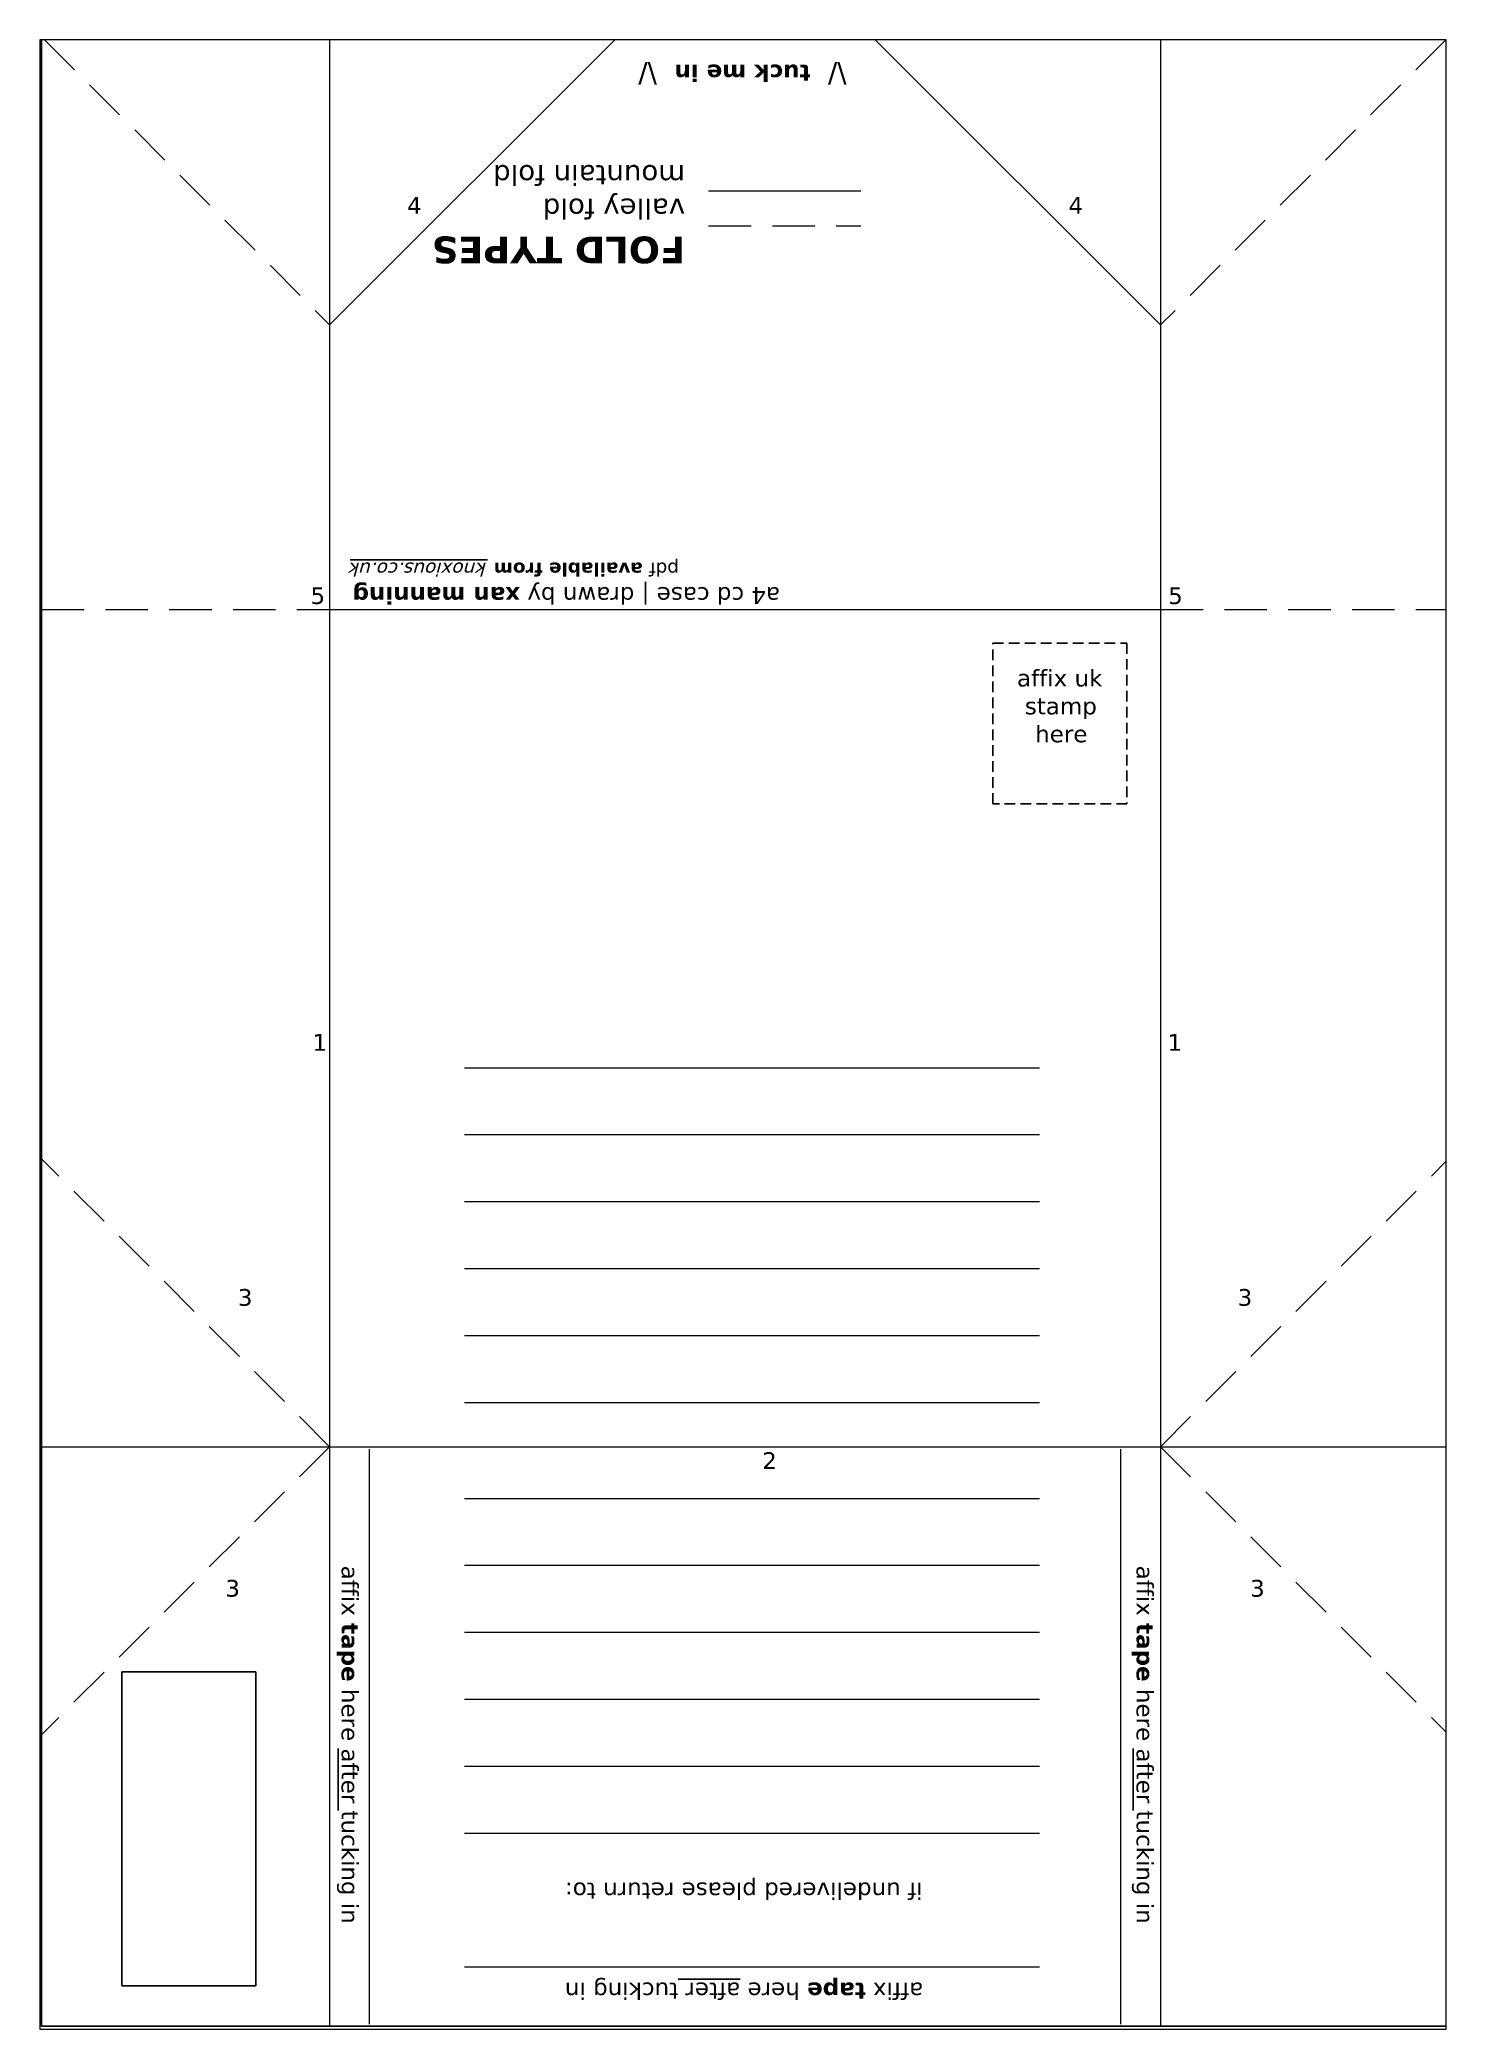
# Paper-space layout 'Work' of a CAD drawing. Header units: millimetres. Extents: x -3 to 207, y -3 to 294.
# The model-space entities are those that its viewports show. They can reach past a viewport. Long polylines and large blocks are cut down to what shows.
import ezdxf

# ---------------------------------------------------------------- set-up
doc = ezdxf.new("R2010")
doc.units = ezdxf.units.MM
doc.header["$LTSCALE"] = 0.5
doc.linetypes.add('DASHED', pattern=[19.05, 12.7, -6.35])
doc.linetypes.add('HIDDEN2', pattern=[4.7625, 3.175, -1.5875])
doc.layers.get('0').update_dxf_attribs({"color": 254})
doc.layers.add('Mountain', color=192, linetype='Continuous', lineweight=5)
doc.layers.add('Valley', color=142, linetype='DASHED', lineweight=5)
doc.styles.add('RomanS', font='romans.shx')
picture_1 = doc.add_image_def('image1.png', size_in_pixel=(128, 300))

msp = doc.modelspace()

# ---------------------------------------------------------------- linework, layer by layer
msp.add_line((15528, 27493), (15467, 27493))
msp.add_lwpolyline([(15423, 27493), (15633, 27493), (15633, 27196), (15423, 27196), (15423, 27493)])
at = {"layer": 'Mountain'}
for p, q in [((15466, 27493), (15466, 27196)), ((15509, 27493), (15466, 27450)), ((15547, 27493), (15590, 27450)), ((15590, 27493), (15590, 27196)), ((15466, 27407.5), (15590, 27407.5)), ((15423, 27282.5), (15466, 27282.5)), ((15466, 27282.5), (15590, 27282.5)), ((15590, 27282.5), (15633, 27282.5))]:
    msp.add_line(p, q, dxfattribs=at)
at = {"layer": 'Valley'}
for p, q in [((15423, 27493), (15466, 27450)), ((15633, 27493), (15590, 27450)), ((15423, 27407.5), (15466, 27407.5)), ((15590, 27407.5), (15633, 27407.5)), ((15466, 27282.5), (15423, 27325.5)), ((15590, 27282.5), (15633, 27325.5)), ((15466, 27282.5), (15423, 27239.5)), ((15590, 27282.5), (15633, 27239.5))]:
    msp.add_line(p, q, dxfattribs=at)

# ---------------------------------------------------------------- pictures from other files: only their frames are drawn
at = {"color": 7, "true_color": 0xffffff}
image = msp.add_image(picture_1, insert=(15455, 27248.88), size_in_units=(20, 46.88), rotation=180, dxfattribs=at)
image.dxf.flags = 7

psp = doc.layouts.new('Work')

# ---------------------------------------------------------------- linework, layer by layer
at = {"lineweight": 0}
for p, q in [((60.2, 140.4), (146.03, 140.4)), ((60.2, 130.4), (146.03, 130.4)), ((60.2, 120.4), (146.03, 120.4)), ((60.2, 110.4), (146.03, 110.4)), ((60.2, 100.4), (146.03, 100.4)), ((60.2, 90.4), (146.03, 90.4)), ((46.01, -2.4), (46.01, 83.44)), ((158.14, -2.4), (158.14, 83.44)), ((60.2, 76.1), (146.03, 76.1)), ((60.2, 66.1), (146.03, 66.1)), ((60.2, 56.1), (146.03, 56.1)), ((60.2, 46.1), (146.03, 46.1)), ((60.2, 36.1), (146.03, 36.1)), ((60.2, 26.1), (146.03, 26.1)), ((60.2, 6.17), (146.03, 6.17))]:
    psp.add_line(p, q, dxfattribs=at)
at = {"linetype": 'HIDDEN2'}
psp.add_lwpolyline([(159.07, 203.8), (159.07, 179.8), (139.07, 179.8), (139.07, 203.8), (159.07, 203.8)], dxfattribs=at)
at = {"layer": 'Mountain'}
psp.add_line((96.62, 271.32), (119.37, 271.32), dxfattribs=at)
at = {"layer": 'Valley'}
psp.add_line((96.62, 266.09), (119.37, 266.09), dxfattribs=at)

# ---------------------------------------------------------------- texts
at = {"char_height": 2.5, "width": 74.0883, "style": 'RomanS'}
for s, insert, attachment_point, rotation in [('\\pi9.9244;{\\fVerdana|b0|i0|c0|p34;a4 cd case | drawn by \\fVerdana|b1|i0|c0|p34;xan manning\\P\\pi25.014;\\fVerdana|b0|i0|c0|p34;\\H0.8x;pdf\\fVerdana|b1|i0|c0|p34; available from \\fVerdana|b0|i1|c0|p34;\\Lknoxious.co.uk\\P\\pi74.088;\\P\\fVerdana|b1|i0|c0|p34;\\H2x;\\l\\P\\P\\P\\P\\P\\P\\pi24.088;FOLD TYPES^I^I\\P\\fVerdana|b0|i0|c0|p34;\\H0.75x;valley fold^I^I^I\\Pmountain fold^I^I^I\\P\\pi74.088;\\P\\P\\pi0;\\\\/  \\fVerdana|b1|i0|c0|p34;\\H0.83333x;\\C7;tuck me in\\fVerdana|b0|i0|c0|p34;\\H1.2x;\\C256;  \\\\/  ^I^I^I ^I}', (117.22, 209.65), 1, 180), ('\\pi10.433;{\\fVerdana|b0|i0|c0|p34;affix \\fVerdana|b1|i0|c0|p34;tape\\fVerdana|b0|i0|c0|p34; here \\Lafter\\l tucking in}', (41.15, 76.49), 7, 270), ('\\pi10.433;{\\fVerdana|b0|i0|c0|p34;affix \\fVerdana|b1|i0|c0|p34;tape\\fVerdana|b0|i0|c0|p34; here \\Lafter\\l tucking in}', (163, 76.49), 1, 270), ('\\pi10.535;{\\fVerdana|b0|i0|c0|p34;\\C7;if undelivered please return to:}', (139.09, 16.24), 1, 180), ('\\pi10.433;{\\fVerdana|b0|i0|c0|p34;affix \\fVerdana|b1|i0|c0|p34;tape\\fVerdana|b0|i0|c0|p34; here \\Lafter\\l tucking in}', (139.09, 1.31), 1, 180)]:
    psp.add_mtext(s, dxfattribs=dict(at, insert=insert, attachment_point=attachment_point, rotation=rotation))
at = {"char_height": 2.5, "style": 'RomanS'}
for s, insert, width, attachment_point in [('{\\fVerdana|b0|i0|c0|p34;\\C254;4}', (51.64, 270.39), 3.0082, 1), ('{\\fVerdana|b0|i0|c0|p34;\\C254;4}', (150.34, 270.39), 3.0082, 1), ('{\\fVerdana|b0|i0|c0|p34;\\C254;5}', (37.22, 212.13), 3.0082, 1), ('{\\fVerdana|b0|i0|c0|p34;\\C254;5}', (165.22, 212.13), 3.0082, 1), ('\\pi1.0922;{\\fVerdana|b0|i0|c0|p34;affix uk \\P\\pi2.2683;stamp\\P\\pi3.8038;here}', (141.56, 199.82), 14.8691, 1), ('{\\fVerdana|b0|i0|c0|p34;\\C254;1}', (37.51, 145.42), 3.0082, 1), ('{\\fVerdana|b0|i0|c0|p34;\\C254;1}', (165.13, 145.42), 3.0082, 1), ('{\\fVerdana|b0|i0|c0|p34;\\C254;3}', (26.38, 107.35), 3.0082, 1), ('{\\fVerdana|b0|i0|c0|p34;\\C254;3}', (177.77, 107.35), 3.0082, 3), ('{\\fVerdana|b0|i0|c0|p34;\\C254;2}', (104.63, 82.98), 3.0082, 1), ('{\\fVerdana|b0|i0|c0|p34;\\C254;3}', (24.51, 63.92), 3.0082, 1), ('{\\fVerdana|b0|i0|c0|p34;\\C254;3}', (179.63, 63.92), 3.0082, 3)]:
    psp.add_mtext(s, dxfattribs=dict(at, insert=insert, width=width, attachment_point=attachment_point))

# ---------------------------------------------------------------- viewports
at = {"layer": '0'}
psp.add_viewport(center=(101.77, 145.36), size=(209.88, 297.037), view_center_point=(15527.69, 27344.05), view_height=297.037, dxfattribs=at)

doc.saveas('drawing.dxf')
